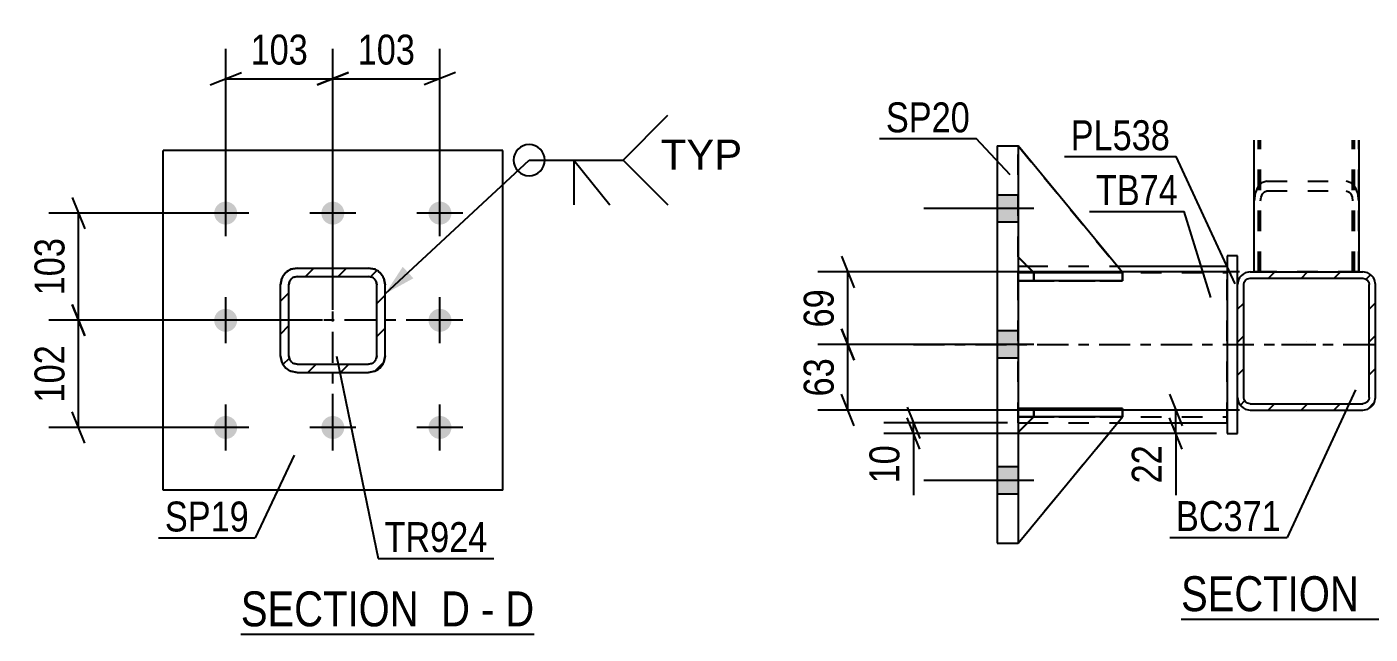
# Model space of a CAD drawing. Header units: millimetres. Extents: x 0 to 841, y 0 to 594.
# Drawn here: x 82 to 210.6, y 134 to 192.1 of the extents above; entities that cross this region are included whole.
import ezdxf

# ---------------------------------------------------------------- set-up
doc = ezdxf.new("R2010")
doc.units = ezdxf.units.MM
doc.linetypes.add('DXK_LINE_DOT2', pattern=[3.9198, 1.9599, -1.9599])
doc.linetypes.add('DXK_LINE_DOT3', pattern=[5.9187, 2.979, -0.9799, 0.9799, -0.9799])
doc.styles.add('Arial', font='ARIAL.TTF', dxfattribs={"height": 0.2})
doc.styles.add('Arial Narrow', font='ARIALN.TTF', dxfattribs={"height": 0.2})

# ---------------------------------------------------------------- blocks, each defined once
blk = doc.blocks.new('Unknown-814521973-14 - 6501')
at = {"color": 6, "linetype": 'Continuous'}
blk.add_line((102.51, 133.98), (130.58, 133.98), dxfattribs=at)
at = {"color": 0, "linetype": 'Continuous'}
for points in [[(120.62, 134.73), (120.62, 138.23), (102.51, 138.23), (102.51, 134.73)], [(124.44, 134.73), (124.44, 138.23), (121.67, 138.23), (121.67, 134.73)], [(126.76, 134.73), (126.76, 138.23), (125.49, 138.23), (125.49, 134.73)], [(130.58, 134.73), (130.58, 138.23), (127.81, 138.23), (127.81, 134.73)]]:
    blk.add_wipeout(points, dxfattribs=at)
at = {"color": 7, "linetype": 'Continuous', "style": 'Arial Narrow'}
for s, p in [('SECTION ', (102.51, 134.73)), ('D', (121.67, 134.73)), ('D', (127.81, 134.73)), ('-', (125.49, 134.73))]:
    blk.add_text(s, height=3.34, dxfattribs=at).set_placement(p)
blk = doc.blocks.new('Unknown-814521973-15 - 6751')
at = {"color": 6, "linetype": 'Continuous'}
blk.add_line((192.47, 135.43), (220.12, 135.43), dxfattribs=at)
at = {"color": 0, "linetype": 'Continuous'}
for points in [[(210.58, 136.18), (210.58, 139.68), (192.47, 139.68), (192.47, 136.18)], [(214.19, 136.18), (214.19, 139.68), (211.63, 139.68), (211.63, 136.18)], [(216.51, 136.18), (216.51, 139.68), (215.24, 139.68), (215.24, 136.18)], [(220.12, 136.18), (220.12, 139.68), (217.56, 139.68), (217.56, 136.18)]]:
    blk.add_wipeout(points, dxfattribs=at)
at = {"color": 7, "linetype": 'Continuous', "style": 'Arial Narrow'}
for s, p in [('SECTION ', (192.47, 136.18)), ('E', (211.63, 136.18)), ('E', (217.56, 136.18)), ('-', (215.24, 136.18))]:
    blk.add_text(s, height=3.34, dxfattribs=at).set_placement(p)
blk = doc.blocks.new('Part-814521973-6647 - 6501')
at = {"color": 2, "linetype": 'Continuous'}
for p, q in [((127.56, 180.25), (95.06, 180.25)), ((95.06, 147.75), (95.06, 180.25)), ((127.56, 147.75), (127.56, 180.25)), ((127.56, 147.75), (95.06, 147.75))]:
    blk.add_line(p, q, dxfattribs=at)
blk = doc.blocks.new('Bolt-814521973-6539 - 6501')
at = {"linetype": 'Continuous'}
for points in [[(101.06, 173.15, -1), (101.06, 175.35, -1)], [(111.31, 173.15, -1), (111.31, 175.35, -1)], [(121.56, 173.15, -1), (121.56, 175.35, -1)], [(101.06, 162.9, -1), (101.06, 165.1, -1)], [(121.56, 162.9, -1), (121.56, 165.1, -1)], [(101.06, 152.65, -1), (101.06, 154.85, -1)], [(111.31, 152.65, -1), (111.31, 154.85, -1)], [(121.56, 152.65, -1), (121.56, 154.85, -1)]]:
    blk.add_hatch(color=1, dxfattribs=at).paths.add_polyline_path(points)
at = {"color": 1, "linetype": 'Continuous'}
for p, q in [((101.06, 172.05), (101.06, 176.45)), ((111.31, 172.05), (111.31, 176.45)), ((121.56, 172.05), (121.56, 176.45)), ((103.26, 174.25), (98.86, 174.25)), ((113.51, 174.25), (109.11, 174.25)), ((123.76, 174.25), (119.36, 174.25)), ((101.06, 161.8), (101.06, 166.2)), ((121.56, 161.8), (121.56, 166.2)), ((103.26, 164), (98.86, 164)), ((123.76, 164), (119.36, 164)), ((101.06, 151.55), (101.06, 155.95)), ((111.31, 151.55), (111.31, 155.95)), ((121.56, 151.55), (121.56, 155.95)), ((103.26, 153.75), (98.86, 153.75)), ((113.51, 153.75), (109.11, 153.75)), ((123.76, 153.75), (119.36, 153.75))]:
    blk.add_line(p, q, dxfattribs=at)
blk = doc.blocks.new('Part-814521973-6546 - 6501')
at = {"linetype": 'Continuous'}
h = blk.add_hatch(dxfattribs=at)
h.set_pattern_fill('', scale=0.7, style=0, pattern_type=0)
h.set_pattern_definition([(45, (115.3212, 159.1257), (-1.57154, 1.57154), [])])
h.paths.add_polyline_path([(114.71, 159), (115.32, 159.13), (115.84, 159.47), (116.19, 159.99), (116.31, 160.6), (116.31, 167.4), (116.19, 168.02), (115.84, 168.54), (115.32, 168.88), (114.71, 169), (107.91, 169), (107.3, 168.88), (106.78, 168.54), (106.43, 168.02), (106.31, 167.4), (106.31, 160.6), (106.43, 159.99), (106.78, 159.47), (107.3, 159.13), (107.91, 159)])
h.paths.add_polyline_path([(107.91, 159.8), (107.6, 159.86), (107.34, 160.04), (107.17, 160.3), (107.11, 160.6), (107.11, 167.4), (107.17, 167.71), (107.34, 167.97), (107.6, 168.14), (107.91, 168.2), (114.71, 168.2), (115.02, 168.14), (115.27, 167.97), (115.45, 167.71), (115.51, 167.4), (115.51, 160.6), (115.45, 160.3), (115.27, 160.04), (115.02, 159.86), (114.71, 159.8)])
at = {"color": 7, "linetype": 'DXK_LINE_DOT3'}
for p, q in [((111.31, 154), (111.31, 174)), ((121.31, 164), (101.31, 164))]:
    blk.add_line(p, q, dxfattribs=at)
at = {"color": 7, "linetype": 'DXK_LINE_DOT2'}
for p, q in [((107.3, 168.88), (107.91, 169)), ((107.91, 169), (114.71, 169)), ((114.71, 169), (115.32, 168.88)), ((106.31, 167.4), (106.43, 168.02)), ((106.31, 160.6), (106.31, 167.4)), ((107.17, 167.71), (107.11, 167.4)), ((107.11, 160.6), (107.11, 167.4)), ((107.91, 168.2), (107.6, 168.14)), ((107.91, 168.2), (114.71, 168.2)), ((115.02, 168.14), (114.71, 168.2)), ((115.51, 167.4), (115.45, 167.71)), ((115.51, 160.6), (115.51, 167.4)), ((116.19, 168.02), (116.31, 167.4)), ((116.31, 160.6), (116.31, 167.4)), ((106.43, 159.99), (106.31, 160.6)), ((107.11, 160.6), (107.17, 160.3)), ((107.6, 159.86), (107.91, 159.8)), ((107.91, 159.8), (114.71, 159.8)), ((114.71, 159.8), (115.02, 159.86)), ((115.45, 160.3), (115.51, 160.6)), ((116.31, 160.6), (116.19, 159.99)), ((107.91, 159), (107.3, 159.13)), ((107.91, 159), (114.71, 159)), ((115.32, 159.13), (114.71, 159))]:
    blk.add_line(p, q, dxfattribs=at)
at = {"color": 2, "linetype": 'Continuous'}
for p, q in [((107.91, 169), (107.3, 168.88)), ((107.91, 169), (114.71, 169)), ((115.32, 168.88), (114.71, 169)), ((106.43, 168.02), (106.31, 167.4)), ((106.31, 160.6), (106.31, 167.4)), ((107.11, 167.4), (107.17, 167.71)), ((107.11, 160.6), (107.11, 167.4)), ((107.6, 168.14), (107.91, 168.2)), ((107.91, 168.2), (114.71, 168.2)), ((114.71, 168.2), (115.02, 168.14)), ((115.45, 167.71), (115.51, 167.4)), ((115.51, 160.6), (115.51, 167.4)), ((116.31, 167.4), (116.19, 168.02)), ((116.31, 160.6), (116.31, 167.4)), ((106.31, 160.6), (106.43, 159.99)), ((107.17, 160.3), (107.11, 160.6)), ((107.91, 159.8), (107.6, 159.86)), ((107.91, 159.8), (114.71, 159.8)), ((115.02, 159.86), (114.71, 159.8)), ((115.51, 160.6), (115.45, 160.3)), ((116.19, 159.99), (116.31, 160.6)), ((107.3, 159.13), (107.91, 159)), ((107.91, 159), (114.71, 159)), ((114.71, 159), (115.32, 159.13))]:
    blk.add_line(p, q, dxfattribs=at)
at = {"color": 7, "linetype": 'DXK_LINE_DOT2'}
for centre, radius, start, end in [((107.91, 167.4), 1.6, 112.5, 157.5), ((114.71, 167.4), 1.6, 22.5, 67.5), ((107.91, 167.4), 0.8, 112.5, 157.5), ((114.71, 167.4), 0.8, 22.5, 67.5), ((107.91, 160.6), 1.6, 202.5, 247.5), ((107.91, 160.6), 0.8, 202.5, 247.5), ((114.71, 160.6), 0.8, 292.5, 337.5), ((114.71, 160.6), 1.6, 292.5, 337.5)]:
    blk.add_arc(centre, radius, start, end, dxfattribs=at)
at = {"color": 2, "linetype": 'Continuous'}
for centre, radius, start, end in [((107.91, 167.4), 1.6, 112.5, 157.5), ((114.71, 167.4), 1.6, 22.5, 67.5), ((107.91, 167.4), 0.8, 112.5, 157.5), ((114.71, 167.4), 0.8, 22.5, 67.5), ((107.91, 160.6), 1.6, 202.5, 247.5), ((107.91, 160.6), 0.8, 202.5, 247.5), ((114.71, 160.6), 0.8, 292.5, 337.5), ((114.71, 160.6), 1.6, 292.5, 337.5)]:
    blk.add_arc(centre, radius, start, end, dxfattribs=at)
blk = doc.blocks.new('Part-814521973-6793 - 6751')
at = {"color": 2, "linetype": 'Continuous'}
for p, q in [((178.37, 154.77), (176.87, 153.27)), ((176.87, 142.68), (186.87, 154.77)), ((186.87, 154.77), (178.37, 154.77)), ((178.37, 154.77), (178.37, 154.77)), ((186.87, 154.77), (186.87, 154.77))]:
    blk.add_line(p, q, dxfattribs=at)
at = {"color": 7, "linetype": 'DXK_LINE_DOT2'}
for p, q in [((176.87, 153.27), (178.37, 154.77)), ((176.87, 142.68), (186.87, 154.77)), ((178.37, 154.77), (186.87, 154.77)), ((176.87, 153.27), (176.87, 142.68))]:
    blk.add_line(p, q, dxfattribs=at)
blk = doc.blocks.new('Part-814521973-6773 - 6751')
at = {"color": 2, "linetype": 'Continuous'}
for p, q in [((199.47, 168.62), (199.47, 181.23)), ((209.47, 181.23), (209.47, 168.62))]:
    blk.add_line(p, q, dxfattribs=at)
at = {"color": 7, "linetype": 'DXK_LINE_DOT2'}
for p, q in [((199.87, 168.62), (199.87, 181.23)), ((209.07, 168.62), (209.07, 181.23)), ((209.47, 168.62), (199.47, 168.62))]:
    blk.add_line(p, q, dxfattribs=at)
blk = doc.blocks.new('Part-814521973-6757 - 6751')
at = {"color": 2, "linetype": 'Continuous'}
for p, q in [((222.58, 169.18), (212.07, 169.18)), ((232.07, 169.18), (231.18, 169.18)), ((222.56, 154.18), (212.07, 154.18)), ((232.07, 154.18), (231.17, 154.18))]:
    blk.add_line(p, q, dxfattribs=at)
at = {"color": 7, "linetype": 'DXK_LINE_DOT2'}
for p, q in [((212.07, 154.18), (212.07, 169.18)), ((232.07, 168.58), (212.07, 168.58)), ((231.18, 169.18), (222.58, 169.18)), ((232.07, 169.18), (232.07, 154.18)), ((212.07, 154.78), (232.07, 154.78)), ((231.17, 154.18), (222.56, 154.18))]:
    blk.add_line(p, q, dxfattribs=at)
at = {"color": 7, "linetype": 'DXK_LINE_DOT3'}
blk.add_line((202.07, 161.68), (242.07, 161.68), dxfattribs=at)
blk = doc.blocks.new('Part-814521973-6782 - 6751')
at = {"color": 7, "linetype": 'DXK_LINE_DOT2'}
for p, q in [((178.37, 154.77), (176.87, 153.27)), ((176.87, 142.68), (186.87, 154.77)), ((176.87, 153.27), (178.37, 154.77)), ((176.87, 142.68), (186.87, 154.77)), ((186.87, 154.77), (178.37, 154.77)), ((178.37, 154.77), (178.37, 154.77)), ((178.37, 154.77), (186.87, 154.77)), ((186.87, 154.77), (186.87, 154.77)), ((176.87, 153.27), (176.87, 142.68))]:
    blk.add_line(p, q, dxfattribs=at)
blk = doc.blocks.new('Part-814521973-6774 - 6751')
at = {"color": 7, "linetype": 'DXK_LINE_DOT2'}
for p, q in [((199.47, 168.62), (199.47, 181.23)), ((200.07, 168.62), (200.07, 181.23)), ((208.87, 168.62), (208.87, 181.23)), ((209.47, 168.62), (209.47, 181.23)), ((199.57, 176.15), (199.47, 175.44)), ((199.83, 176.75), (199.57, 176.15)), ((200.21, 177.16), (199.83, 176.75)), ((200.12, 175.79), (200.25, 176.1)), ((200.67, 177.3), (200.21, 177.16)), ((200.25, 176.1), (200.44, 176.3)), ((200.44, 176.3), (200.67, 176.37)), ((200.67, 177.3), (208.27, 177.3)), ((200.67, 176.37), (208.27, 176.37)), ((208.73, 177.16), (208.27, 177.3)), ((208.27, 176.37), (208.5, 176.3)), ((208.5, 176.3), (208.7, 176.1)), ((208.7, 176.1), (208.83, 175.79)), ((209.12, 176.75), (208.73, 177.16)), ((209.38, 176.15), (209.12, 176.75)), ((209.47, 175.44), (209.38, 176.15)), ((200.07, 175.44), (200.12, 175.79)), ((208.83, 175.79), (208.87, 175.44)), ((200.44, 168.62), (199.47, 168.62)), ((209.47, 168.62), (200.44, 168.62))]:
    blk.add_line(p, q, dxfattribs=at)
blk = doc.blocks.new('Part-814521973-6766 - 6751')
at = {"linetype": 'Continuous'}
h = blk.add_hatch(dxfattribs=at)
h.set_pattern_fill('', scale=0.7, style=0, pattern_type=0)
h.set_pattern_definition([(45, (210.3334, 155.5135), (-1.57154, 1.57154), [])])
h.paths.add_polyline_path([(209.87, 155.42), (210.33, 155.51), (210.72, 155.77), (210.98, 156.16), (211.07, 156.62), (211.07, 167.42), (210.98, 167.88), (210.72, 168.27), (210.33, 168.53), (209.87, 168.62), (199.07, 168.62), (198.61, 168.53), (198.23, 168.27), (197.97, 167.88), (197.87, 167.42), (197.87, 156.62), (197.97, 156.16), (198.23, 155.77), (198.61, 155.51), (199.07, 155.42)])
h.paths.add_polyline_path([(199.07, 156.02), (198.84, 156.07), (198.65, 156.2), (198.52, 156.39), (198.47, 156.62), (198.47, 167.42), (198.52, 167.65), (198.65, 167.85), (198.84, 167.98), (199.07, 168.02), (209.87, 168.02), (210.1, 167.98), (210.3, 167.85), (210.43, 167.65), (210.47, 167.42), (210.47, 156.62), (210.43, 156.39), (210.3, 156.2), (210.1, 156.07), (209.87, 156.02)])
at = {"color": 2, "linetype": 'Continuous'}
for p, q in [((199.07, 168.62), (198.61, 168.53)), ((199.07, 168.62), (209.87, 168.62)), ((210.33, 168.53), (209.87, 168.62)), ((197.97, 167.88), (197.87, 167.42)), ((197.87, 156.62), (197.87, 167.42)), ((198.47, 167.42), (198.52, 167.65)), ((198.47, 156.62), (198.47, 167.42)), ((198.52, 167.65), (198.65, 167.85)), ((198.65, 167.85), (198.84, 167.98)), ((198.84, 167.98), (199.07, 168.02)), ((199.07, 168.02), (209.87, 168.02)), ((209.87, 168.02), (210.1, 167.98)), ((210.1, 167.98), (210.3, 167.85)), ((210.3, 167.85), (210.43, 167.65)), ((210.43, 167.65), (210.47, 167.42)), ((210.47, 156.62), (210.47, 167.42)), ((211.07, 167.42), (210.98, 167.88)), ((211.07, 156.62), (211.07, 167.42)), ((197.87, 156.62), (197.97, 156.16)), ((198.52, 156.39), (198.47, 156.62)), ((198.65, 156.2), (198.52, 156.39)), ((198.84, 156.07), (198.65, 156.2)), ((199.07, 156.02), (198.84, 156.07)), ((199.07, 156.02), (209.87, 156.02)), ((210.1, 156.07), (209.87, 156.02)), ((210.3, 156.2), (210.1, 156.07)), ((210.43, 156.39), (210.3, 156.2)), ((210.47, 156.62), (210.43, 156.39)), ((210.98, 156.16), (211.07, 156.62)), ((198.61, 155.51), (199.07, 155.42)), ((199.07, 155.42), (209.87, 155.42)), ((209.87, 155.42), (210.33, 155.51))]:
    blk.add_line(p, q, dxfattribs=at)
at = {"color": 7, "linetype": 'DXK_LINE_DOT3'}
blk.add_line((204.47, 162.02), (204.47, 162.02), dxfattribs=at)
at = {"color": 2, "linetype": 'Continuous'}
for centre, start, end in [((199.07, 167.42), 112.5, 157.5), ((209.87, 167.42), 22.5, 67.5), ((199.07, 156.62), 202.5, 247.5), ((209.87, 156.62), 292.5, 337.5)]:
    blk.add_arc(centre, 1.2, start, end, dxfattribs=at)
blk = doc.blocks.new('Part-814521973-6788 - 6751')
at = {"color": 2, "linetype": 'Continuous'}
for p, q in [((176.87, 154.78), (176.87, 155.58)), ((186.87, 155.58), (176.87, 155.58)), ((186.87, 154.78), (186.87, 155.58)), ((186.87, 154.78), (176.87, 154.78)), ((176.87, 154.78), (176.87, 154.78))]:
    blk.add_line(p, q, dxfattribs=at)
at = {"color": 7, "linetype": 'DXK_LINE_DOT2'}
for p, q in [((178.37, 155.58), (176.87, 155.58)), ((178.37, 154.78), (178.37, 155.58)), ((186.87, 155.58), (178.37, 155.58)), ((176.87, 154.78), (178.37, 154.78)), ((178.37, 154.78), (186.87, 154.78))]:
    blk.add_line(p, q, dxfattribs=at)
blk = doc.blocks.new('Part-814521973-6789 - 6751')
at = {"color": 7, "linetype": 'DXK_LINE_DOT2'}
for p, q in [((176.87, 168.58), (178.37, 168.58)), ((186.64, 168.58), (176.87, 168.58)), ((176.87, 168.58), (176.87, 168.58)), ((176.87, 168.58), (176.87, 167.78)), ((176.87, 168.58), (176.87, 167.78)), ((178.37, 168.58), (186.87, 168.58)), ((178.37, 168.58), (178.37, 167.78)), ((186.87, 168.58), (186.87, 167.78)), ((178.37, 167.78), (176.87, 167.78)), ((176.87, 167.78), (186.87, 167.78)), ((176.87, 167.78), (176.87, 167.78)), ((186.87, 167.78), (178.37, 167.78))]:
    blk.add_line(p, q, dxfattribs=at)
blk = doc.blocks.new('Part-814521973-6790 - 6751')
at = {"color": 7, "linetype": 'DXK_LINE_DOT2'}
for p, q in [((176.87, 155.58), (178.37, 155.58)), ((186.87, 155.58), (176.87, 155.58)), ((176.87, 155.58), (176.87, 155.58)), ((176.87, 155.58), (176.87, 154.78)), ((176.87, 155.58), (176.87, 154.78)), ((178.37, 155.58), (186.87, 155.58)), ((178.37, 155.58), (178.37, 154.78)), ((186.87, 155.58), (186.87, 154.78)), ((178.37, 154.78), (176.87, 154.78)), ((176.87, 154.78), (186.87, 154.78)), ((176.87, 154.78), (176.87, 154.78)), ((186.87, 154.78), (178.37, 154.78))]:
    blk.add_line(p, q, dxfattribs=at)
blk = doc.blocks.new('Part-814521973-6791 - 6751')
at = {"color": 2, "linetype": 'Continuous'}
for p, q in [((176.87, 180.68), (176.87, 180.68)), ((176.87, 180.68), (176.87, 180.68)), ((186.87, 168.57), (176.87, 180.68)), ((178.36, 168.58), (176.87, 170.07)), ((185.63, 168.57), (186.87, 168.57)), ((186.87, 168.57), (186.87, 168.57))]:
    blk.add_line(p, q, dxfattribs=at)
at = {"color": 7, "linetype": 'DXK_LINE_DOT2'}
for p, q in [((176.87, 170.07), (176.87, 180.68)), ((176.87, 180.68), (186.87, 168.57)), ((178.37, 168.57), (176.87, 170.07)), ((178.37, 168.57), (178.36, 168.58)), ((186.87, 168.57), (178.37, 168.57)), ((178.37, 168.57), (178.37, 168.57)), ((178.37, 168.57), (185.63, 168.57))]:
    blk.add_line(p, q, dxfattribs=at)
blk = doc.blocks.new('Part-814521973-6792 - 6751')
at = {"color": 7, "linetype": 'DXK_LINE_DOT2'}
for p, q in [((176.87, 170.07), (176.87, 180.68)), ((176.87, 180.68), (186.87, 168.57)), ((176.87, 180.68), (186.87, 168.57)), ((178.37, 168.57), (176.87, 170.07)), ((178.37, 168.57), (176.87, 170.07)), ((186.87, 168.57), (178.37, 168.57)), ((178.37, 168.57), (178.37, 168.57)), ((178.37, 168.57), (186.87, 168.57)), ((186.87, 168.57), (186.87, 168.57))]:
    blk.add_line(p, q, dxfattribs=at)
blk = doc.blocks.new('Part-814521973-6801 - 6751')
at = {"color": 2, "linetype": 'Continuous'}
for p, q in [((174.87, 180.68), (176.87, 180.68)), ((174.87, 180.68), (174.87, 142.68)), ((176.87, 180.68), (176.87, 142.68)), ((174.87, 142.68), (176.87, 142.68))]:
    blk.add_line(p, q, dxfattribs=at)
blk = doc.blocks.new('Part-814521973-6807 - 6751')
at = {"color": 2, "linetype": 'Continuous'}
for p, q in [((176.87, 167.78), (176.87, 168.58)), ((176.87, 168.58), (185.63, 168.58)), ((186.87, 167.78), (186.87, 168.58)), ((186.87, 168.58), (186.87, 168.58)), ((186.87, 167.78), (176.87, 167.78)), ((176.87, 167.78), (176.87, 167.78))]:
    blk.add_line(p, q, dxfattribs=at)
at = {"color": 7, "linetype": 'DXK_LINE_DOT2'}
for p, q in [((178.37, 168.58), (176.87, 168.58)), ((178.37, 167.78), (178.37, 168.58)), ((178.37, 168.58), (186.87, 168.58)), ((176.87, 167.78), (178.37, 167.78)), ((178.37, 167.78), (186.87, 167.78))]:
    blk.add_line(p, q, dxfattribs=at)
blk = doc.blocks.new('Part-814521973-6839 - 6751')
at = {"color": 2, "linetype": 'Continuous'}
for p, q in [((176.87, 169.18), (177.77, 169.18)), ((186.37, 169.18), (196.87, 169.18)), ((176.87, 154.18), (177.78, 154.18)), ((186.38, 154.18), (196.87, 154.18))]:
    blk.add_line(p, q, dxfattribs=at)
at = {"color": 7, "linetype": 'DXK_LINE_DOT2'}
for p, q in [((176.87, 154.18), (176.87, 169.18)), ((176.87, 168.58), (196.87, 168.58)), ((177.77, 169.18), (186.37, 169.18)), ((196.87, 154.18), (196.87, 169.18)), ((176.87, 154.78), (196.87, 154.78)), ((177.78, 154.18), (186.38, 154.18))]:
    blk.add_line(p, q, dxfattribs=at)
at = {"color": 7, "linetype": 'DXK_LINE_DOT3'}
blk.add_line((166.87, 161.68), (206.87, 161.68), dxfattribs=at)
blk = doc.blocks.new('Part-814521973-6844 - 6751')
at = {"color": 2, "linetype": 'Continuous'}
for p, q in [((197.87, 170.18), (196.87, 170.18)), ((196.87, 170.18), (196.87, 153.18)), ((197.87, 167.42), (197.87, 170.18)), ((197.87, 153.18), (197.87, 156.62)), ((196.87, 153.18), (197.87, 153.18))]:
    blk.add_line(p, q, dxfattribs=at)
at = {"color": 7, "linetype": 'DXK_LINE_DOT2'}
blk.add_line((197.87, 156.62), (197.87, 167.42), dxfattribs=at)
blk = doc.blocks.new('Bolt-814521973-6887 - 6751')
at = {"linetype": 'Continuous'}
for points in [[(176.87, 173.38), (176.87, 175.98), (174.87, 175.98), (174.87, 173.38)], [(176.87, 173.38), (176.87, 175.98), (174.87, 175.98), (174.87, 173.38)], [(176.87, 173.38), (176.87, 175.98), (174.87, 175.98), (174.87, 173.38)], [(176.87, 160.38), (176.87, 162.98), (174.87, 162.98), (174.87, 160.38)], [(176.87, 160.38), (176.87, 162.98), (174.87, 162.98), (174.87, 160.38)], [(176.87, 147.38), (176.87, 149.98), (174.87, 149.98), (174.87, 147.38)], [(176.87, 147.38), (176.87, 149.98), (174.87, 149.98), (174.87, 147.38)], [(176.87, 147.38), (176.87, 149.98), (174.87, 149.98), (174.87, 147.38)]]:
    blk.add_hatch(color=1, dxfattribs=at).paths.add_polyline_path(points)
at = {"color": 1, "linetype": 'Continuous'}
for p, q in [((176.87, 175.98), (174.87, 175.98)), ((176.87, 175.98), (174.87, 175.98)), ((176.87, 175.98), (174.87, 175.98)), ((178.37, 174.68), (167.87, 174.68)), ((178.37, 174.68), (167.87, 174.68)), ((178.37, 174.68), (167.87, 174.68)), ((176.87, 173.38), (174.87, 173.38)), ((176.87, 173.38), (174.87, 173.38)), ((176.87, 173.38), (174.87, 173.38)), ((176.87, 162.98), (174.87, 162.98)), ((176.87, 162.98), (174.87, 162.98)), ((178.37, 161.68), (167.87, 161.68)), ((178.37, 161.68), (167.87, 161.68)), ((176.87, 160.38), (174.87, 160.38)), ((176.87, 160.38), (174.87, 160.38)), ((176.87, 149.98), (174.87, 149.98)), ((176.87, 149.98), (174.87, 149.98)), ((176.87, 149.98), (174.87, 149.98)), ((178.37, 148.68), (167.87, 148.68)), ((178.37, 148.68), (167.87, 148.68)), ((178.37, 148.68), (167.87, 148.68)), ((176.87, 147.38), (174.87, 147.38)), ((176.87, 147.38), (174.87, 147.38)), ((176.87, 147.38), (174.87, 147.38))]:
    blk.add_line(p, q, dxfattribs=at)
blk = doc.blocks.new('StraightDimension-814521973-6667 - 6501')
at = {"color": 7, "linetype": 'Continuous'}
for p, q in [((86.38, 165.5), (87.58, 162.5)), ((110.31, 164), (84.13, 164)), ((86.98, 153.75), (86.98, 164)), ((87.58, 152.25), (86.38, 155.25)), ((100.06, 153.75), (84.13, 153.75))]:
    blk.add_line(p, q, dxfattribs=at)
at = {"color": 0}
blk.add_wipeout([(86.23, 162.22), (82.03, 162.22), (82.03, 155.54), (86.23, 155.54)], dxfattribs=at)
at = {"color": 3, "style": 'Arial Narrow'}
blk.add_text('102', height=2.863, rotation=90.0002, dxfattribs=at).set_placement((85.63, 156.14))
blk = doc.blocks.new('StraightDimension-814521973-6684 - 6501')
at = {"color": 7, "linetype": 'Continuous'}
for p, q in [((86.38, 175.75), (87.58, 172.75)), ((100.06, 174.25), (84.13, 174.25)), ((86.98, 164), (86.98, 174.25)), ((87.58, 162.5), (86.38, 165.5)), ((110.31, 164), (84.13, 164))]:
    blk.add_line(p, q, dxfattribs=at)
at = {"color": 0}
blk.add_wipeout([(86.23, 172.47), (82.03, 172.47), (82.03, 165.79), (86.23, 165.79)], dxfattribs=at)
at = {"color": 3, "style": 'Arial Narrow'}
blk.add_text('103', height=2.863, rotation=90.0002, dxfattribs=at).set_placement((85.63, 166.39))
blk = doc.blocks.new('StraightDimension-814521973-6702 - 6501')
at = {"color": 7, "linetype": 'Continuous'}
for p, q in [((101.06, 175.25), (101.06, 189.96)), ((111.31, 165), (111.31, 189.96)), ((99.56, 186.51), (102.56, 187.71)), ((112.81, 187.71), (109.81, 186.51)), ((101.06, 187.11), (111.31, 187.11))]:
    blk.add_line(p, q, dxfattribs=at)
at = {"color": 0}
blk.add_wipeout([(109.53, 187.86), (109.53, 192.06), (102.84, 192.06), (102.84, 187.86)], dxfattribs=at)
at = {"color": 3, "style": 'Arial Narrow'}
blk.add_text('103', height=2.863, dxfattribs=at).set_placement((103.44, 188.46))
blk = doc.blocks.new('StraightDimension-814521973-6719 - 6501')
at = {"color": 7, "linetype": 'Continuous'}
for p, q in [((111.31, 165), (111.31, 189.96)), ((121.56, 175.25), (121.56, 189.96)), ((109.81, 186.51), (112.81, 187.71)), ((123.06, 187.71), (120.06, 186.51)), ((111.31, 187.11), (121.56, 187.11))]:
    blk.add_line(p, q, dxfattribs=at)
at = {"color": 0}
blk.add_wipeout([(119.78, 187.86), (119.78, 192.06), (113.09, 192.06), (113.09, 187.86)], dxfattribs=at)
at = {"color": 3, "style": 'Arial Narrow'}
blk.add_text('103', height=2.863, dxfattribs=at).set_placement((113.69, 188.46))
blk = doc.blocks.new('StraightDimension-814521973-6938 - 6751')
at = {"color": 7, "linetype": 'Continuous'}
for p, q in [((159.98, 170.12), (161.18, 167.12)), ((198.07, 168.62), (157.73, 168.62)), ((160.58, 161.68), (160.58, 168.62)), ((161.18, 160.18), (159.98, 163.18)), ((168.91, 161.68), (157.73, 161.68))]:
    blk.add_line(p, q, dxfattribs=at)
at = {"color": 0}
blk.add_wipeout([(159.83, 167.58), (155.63, 167.58), (155.63, 162.72), (159.83, 162.72)], dxfattribs=at)
at = {"color": 3, "style": 'Arial Narrow'}
blk.add_text('69', height=2.863, rotation=90.0002, dxfattribs=at).set_placement((159.23, 163.32))
blk = doc.blocks.new('StraightDimension-814521973-6980 - 6751')
at = {"color": 7, "linetype": 'Continuous'}
for p, q in [((191.37, 156.92), (192.57, 153.92)), ((198.07, 155.42), (189.12, 155.42)), ((192.57, 151.68), (191.37, 154.68)), ((191.97, 153.18), (191.97, 155.42)), ((195.87, 153.18), (189.12, 153.18)), ((191.97, 153.18), (191.97, 147.28)), ((191.97, 153.18), (191.97, 147.28))]:
    blk.add_line(p, q, dxfattribs=at)
at = {"color": 0}
blk.add_wipeout([(191.22, 152.66), (187.02, 152.66), (187.02, 147.8), (191.22, 147.8)], dxfattribs=at)
at = {"color": 3, "style": 'Arial Narrow'}
blk.add_text('22', height=2.863, rotation=90.0002, dxfattribs=at).set_placement((190.62, 148.4))
blk = doc.blocks.new('StraightDimension-814521973-7013 - 6751')
at = {"color": 7, "linetype": 'Continuous'}
for p, q in [((166.27, 155.68), (167.47, 152.68)), ((167.47, 151.68), (166.27, 154.68)), ((175.87, 154.18), (164.02, 154.18)), ((195.87, 153.18), (164.02, 153.18)), ((166.87, 153.18), (166.87, 154.18)), ((166.87, 153.18), (166.87, 147.28)), ((166.87, 153.18), (166.87, 147.28))]:
    blk.add_line(p, q, dxfattribs=at)
at = {"color": 0}
blk.add_wipeout([(166.12, 152.66), (161.92, 152.66), (161.92, 147.8), (166.12, 147.8)], dxfattribs=at)
at = {"color": 3, "style": 'Arial Narrow'}
blk.add_text('10', height=2.863, rotation=90.0002, dxfattribs=at).set_placement((165.52, 148.4))
blk = doc.blocks.new('StraightDimension-814521973-6949 - 6751')
at = {"color": 7, "linetype": 'Continuous'}
for p, q in [((159.98, 163.18), (161.18, 160.18)), ((168.91, 161.68), (157.73, 161.68)), ((160.58, 155.42), (160.58, 161.68)), ((161.18, 153.92), (159.98, 156.92)), ((198.07, 155.42), (157.73, 155.42))]:
    blk.add_line(p, q, dxfattribs=at)
at = {"color": 0}
blk.add_wipeout([(159.83, 160.98), (155.63, 160.98), (155.63, 156.12), (159.83, 156.12)], dxfattribs=at)
at = {"color": 3, "style": 'Arial Narrow'}
blk.add_text('63', height=2.863, rotation=90.0002, dxfattribs=at).set_placement((159.23, 156.72))
blk = doc.blocks.new('Mark-814521973-6643 - 6501')
at = {"color": 0}
blk.add_wipeout([(103.28, 143.8), (103.28, 146.8), (95.24, 146.8), (95.24, 143.8)], dxfattribs=at)
blk.add_wipeout([(103.28, 143.8), (103.28, 146.8), (95.24, 146.8), (95.24, 143.8)], dxfattribs=at)
at = {"color": 30, "linetype": 'Continuous'}
for p in [(107.61, 151.11), (94.64, 143.2)]:
    blk.add_line(p, (103.88, 143.2), dxfattribs=at)
at = {"color": 3, "style": 'Arial Narrow'}
blk.add_text('SP19', height=2.863, dxfattribs=at).set_placement((95.24, 143.8))
blk = doc.blocks.new('Mark-814521973-6542 - 6501')
at = {"color": 0}
blk.add_wipeout([(126.11, 141.83), (126.11, 144.83), (116.25, 144.83), (116.25, 141.83)], dxfattribs=at)
blk.add_wipeout([(126.11, 141.83), (126.11, 144.83), (116.25, 144.83), (116.25, 141.83)], dxfattribs=at)
at = {"color": 30, "linetype": 'Continuous'}
for p, q in [((111.67, 160.57), (115.65, 141.23)), ((115.65, 141.23), (126.71, 141.23))]:
    blk.add_line(p, q, dxfattribs=at)
at = {"color": 3, "style": 'Arial Narrow'}
blk.add_text('TR924', height=2.863, dxfattribs=at).set_placement((116.25, 141.83))
blk = doc.blocks.new('WeldMark-814521973-6736 - 6501')
at = {"linetype": 'Continuous'}
blk.add_hatch(color=30, dxfattribs=at).paths.add_polyline_path([(119.02, 168.02), (116.31, 166.53), (118, 169.12)])
at = {"color": 30, "linetype": 'Continuous'}
for p, q in [((116.31, 166.53), (130.09, 179.32)), ((130.09, 179.32), (139.09, 179.32))]:
    blk.add_line(p, q, dxfattribs=at)
at = {"color": 3, "linetype": 'Continuous'}
for q in [(137.8, 175.03), (134.37, 175.03)]:
    blk.add_line((134.37, 179.32), q, dxfattribs=at)
for start, end in [(90, 270), (270, 90)]:
    blk.add_arc((130.09, 179.32), 1.5, start, end, dxfattribs=at)
at = {"color": 0, "linetype": 'Continuous'}
blk.add_wipeout([(150.46, 178.42), (150.46, 181.42), (142.69, 181.42), (142.69, 178.42)], dxfattribs=at)
blk.add_wipeout([(150.46, 178.42), (150.46, 181.42), (142.69, 181.42), (142.69, 178.42)], dxfattribs=at)
at = {"color": 3, "linetype": 'Continuous'}
for q in [(143.37, 183.61), (143.37, 175.03)]:
    blk.add_line((139.09, 179.32), q, dxfattribs=at)
at = {"color": 3, "linetype": 'Continuous', "style": 'Arial'}
blk.add_text('TYP', height=2.865, dxfattribs=at).set_placement((142.69, 178.42))
blk = doc.blocks.new('Mark-814521973-6762 - 6751')
at = {"color": 0}
blk.add_wipeout([(202.03, 143.84), (202.03, 146.84), (191.98, 146.84), (191.98, 143.84)], dxfattribs=at)
blk.add_wipeout([(202.03, 143.84), (202.03, 146.84), (191.98, 146.84), (191.98, 143.84)], dxfattribs=at)
at = {"color": 30, "linetype": 'Continuous'}
for p in [(209.17, 157.34), (191.38, 143.24)]:
    blk.add_line(p, (202.63, 143.24), dxfattribs=at)
at = {"color": 3, "style": 'Arial Narrow'}
blk.add_text('BC371', height=2.863, dxfattribs=at).set_placement((191.98, 143.84))
blk = doc.blocks.new('Mark-814521973-6797 - 6751')
at = {"color": 0}
blk.add_wipeout([(172.27, 181.98), (172.27, 184.98), (164.23, 184.98), (164.23, 181.98)], dxfattribs=at)
blk.add_wipeout([(172.27, 181.98), (172.27, 184.98), (164.23, 184.98), (164.23, 181.98)], dxfattribs=at)
at = {"color": 30, "linetype": 'Continuous'}
for p in [(163.63, 181.38), (176.11, 177.91)]:
    blk.add_line(p, (172.87, 181.38), dxfattribs=at)
at = {"color": 3, "style": 'Arial Narrow'}
blk.add_text('SP20', height=2.863, dxfattribs=at).set_placement((164.23, 181.98))
blk = doc.blocks.new('Mark-814521973-6835 - 6751')
at = {"color": 0}
blk.add_wipeout([(192.18, 175.02), (192.18, 178.02), (184.32, 178.02), (184.32, 175.02)], dxfattribs=at)
blk.add_wipeout([(192.18, 175.02), (192.18, 178.02), (184.32, 178.02), (184.32, 175.02)], dxfattribs=at)
at = {"color": 30, "linetype": 'Continuous'}
for p in [(183.72, 174.42), (195.32, 166.18)]:
    blk.add_line(p, (192.78, 174.42), dxfattribs=at)
at = {"color": 3, "style": 'Arial Narrow'}
blk.add_text('TB74', height=2.863, dxfattribs=at).set_placement((184.32, 175.02))
blk = doc.blocks.new('Mark-814521973-6840 - 6751')
at = {"color": 0}
blk.add_wipeout([(191.41, 180.27), (191.41, 183.27), (181.91, 183.27), (181.91, 180.27)], dxfattribs=at)
blk.add_wipeout([(191.41, 180.27), (191.41, 183.27), (181.91, 183.27), (181.91, 180.27)], dxfattribs=at)
at = {"color": 30, "linetype": 'Continuous'}
for p in [(181.31, 179.67), (197.65, 167.5)]:
    blk.add_line(p, (192.01, 179.67), dxfattribs=at)
at = {"color": 3, "style": 'Arial Narrow'}
blk.add_text('PL538', height=2.863, dxfattribs=at).set_placement((181.91, 180.27))

msp = doc.modelspace()

# ---------------------------------------------------------------- block references
for name in ['Part-814521973-6773 - 6751', 'Part-814521973-6774 - 6751', 'Part-814521973-6647 - 6501', 'Part-814521973-6801 - 6751', 'Part-814521973-6791 - 6751', 'Part-814521973-6792 - 6751', 'Bolt-814521973-6539 - 6501', 'Bolt-814521973-6887 - 6751', 'Part-814521973-6546 - 6501', 'Part-814521973-6844 - 6751', 'Part-814521973-6839 - 6751', 'Part-814521973-6789 - 6751', 'Part-814521973-6807 - 6751', 'Part-814521973-6766 - 6751', 'Part-814521973-6757 - 6751', 'Part-814521973-6788 - 6751', 'Part-814521973-6790 - 6751', 'Part-814521973-6793 - 6751', 'Part-814521973-6782 - 6751', 'Unknown-814521973-15 - 6751', 'Unknown-814521973-14 - 6501']:
    msp.add_blockref(name, (0, 0))

# ---------------------------------------------------------------- next in the draw order: block references
for name in ['Mark-814521973-6797 - 6751', 'StraightDimension-814521973-6938 - 6751', 'StraightDimension-814521973-6667 - 6501', 'Mark-814521973-6542 - 6501', 'StraightDimension-814521973-6980 - 6751', 'Mark-814521973-6643 - 6501']:
    msp.add_blockref(name, (0, 0))

# ---------------------------------------------------------------- next in the draw order: block references
for name in ['Mark-814521973-6835 - 6751', 'StraightDimension-814521973-6684 - 6501', 'StraightDimension-814521973-7013 - 6751']:
    msp.add_blockref(name, (0, 0))

# ---------------------------------------------------------------- next in the draw order: block references
for name in ['StraightDimension-814521973-6702 - 6501', 'Mark-814521973-6840 - 6751', 'StraightDimension-814521973-6949 - 6751']:
    msp.add_blockref(name, (0, 0))

# ---------------------------------------------------------------- next in the draw order: block references
for name in ['StraightDimension-814521973-6719 - 6501', 'Mark-814521973-6762 - 6751']:
    msp.add_blockref(name, (0, 0))

# ---------------------------------------------------------------- next in the draw order: block references
msp.add_blockref('WeldMark-814521973-6736 - 6501', (0, 0))

doc.saveas('drawing.dxf')
